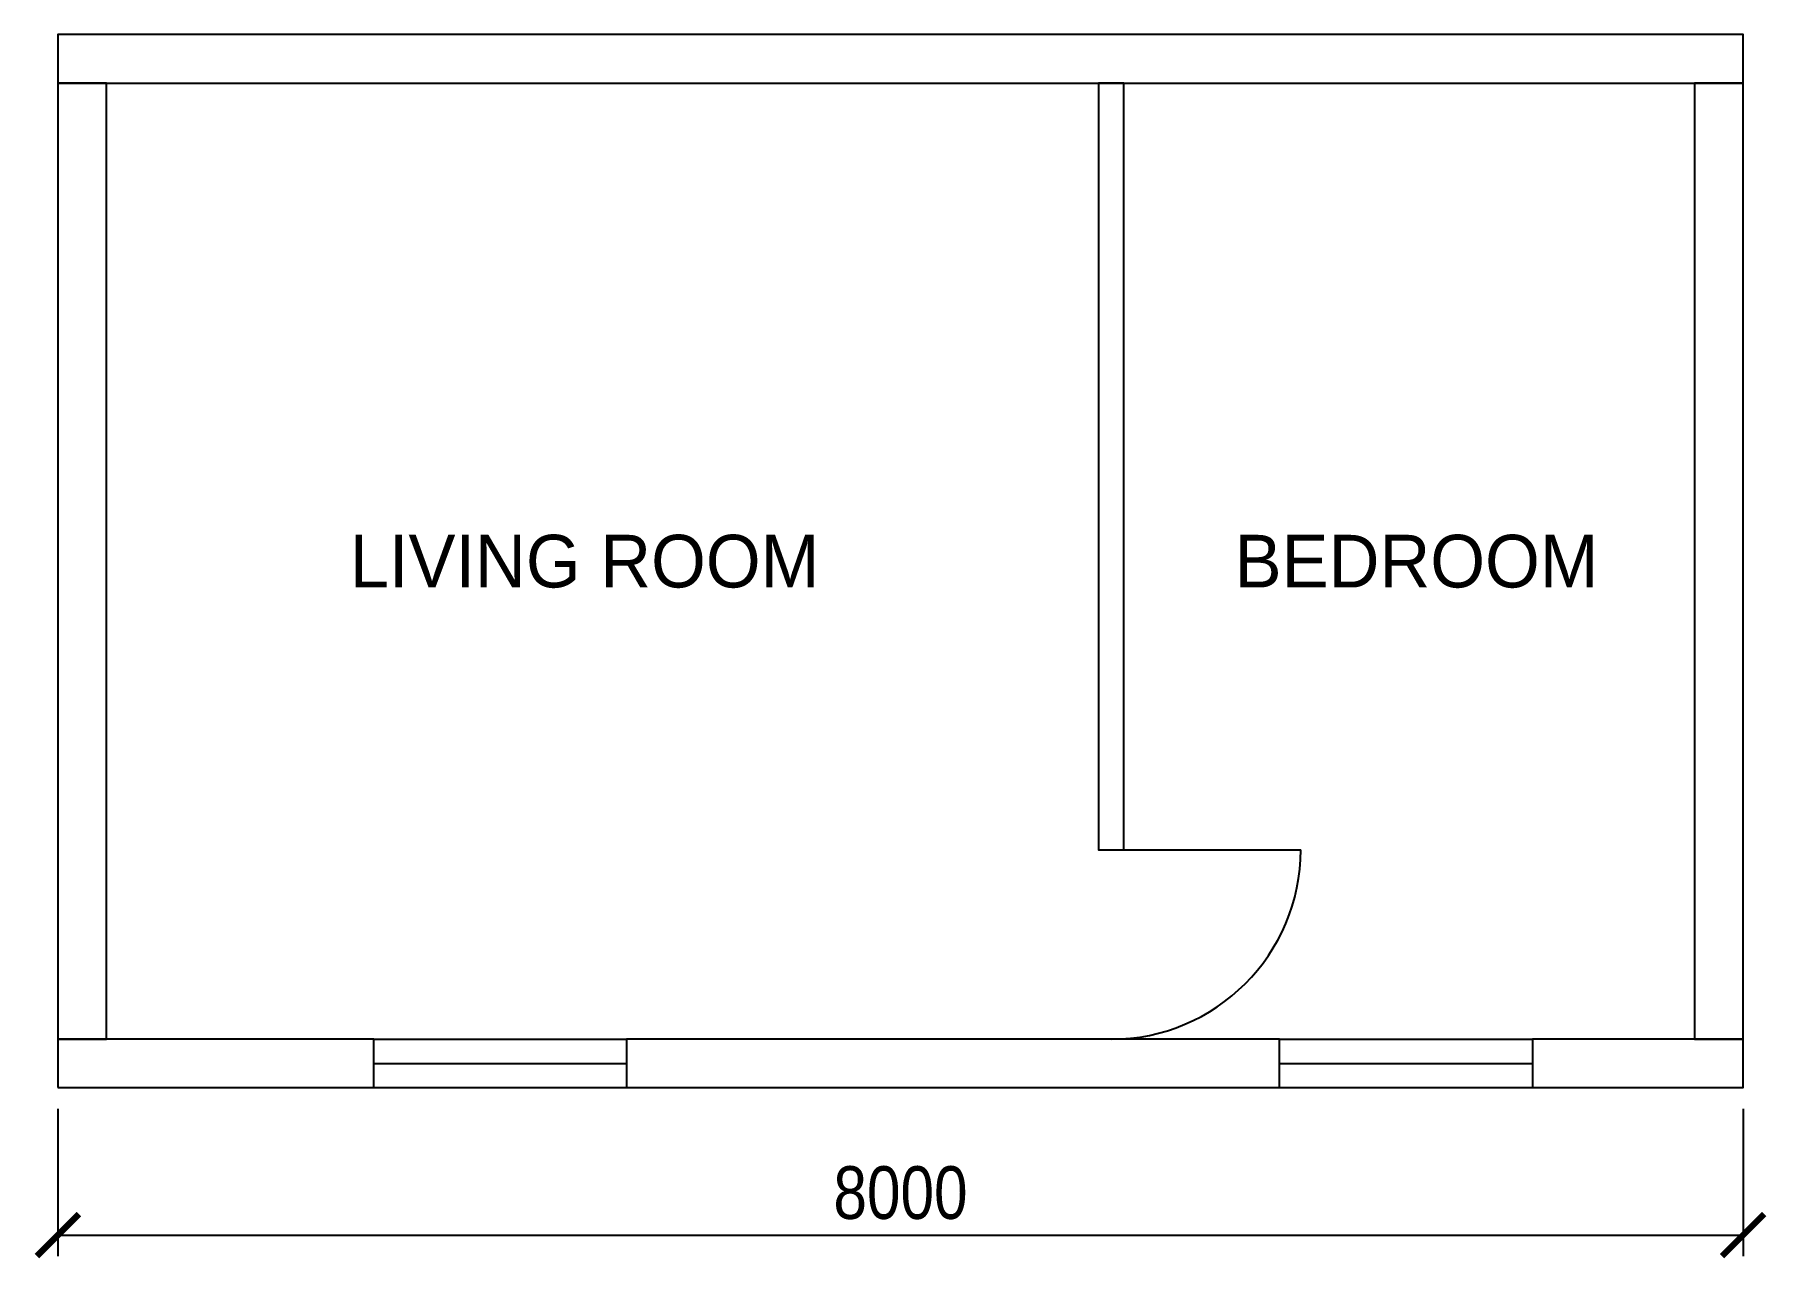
# Model space of a CAD drawing. Header units: millimetres. Extents: x -111 to 8111, y -811 to 5000.
import ezdxf
from ezdxf.enums import TextEntityAlignment as Align

# ---------------------------------------------------------------- set-up
doc = ezdxf.new("R2010")
doc.units = ezdxf.units.MM
for name, color, linetype in [('DIMS', 8, 'Continuous'), ('DOORS', 30, 'Continuous'), ('TEXT', 7, 'Continuous'), ('WALLS', 7, 'Continuous'), ('WINDOWS', 5, 'Continuous')]:
    doc.layers.add(name, color=color, linetype=linetype)
doc.styles.add('OpenSansCondensed-Light', font='OpenSansCondensed-Light.ttf')
doc.dimstyles.new('EZDXF', dxfattribs={"dimtxt": 0.25, "dimasz": 0.175, "dimexe": 0.375, "dimexo": 0.125, "dimgap": 0.1, "dimtad": 1, "dimlfac": 100, "dimzin": 12, "dimdsep": 46, "dimtxsty": 'OpenSansCondensed-Light', "dimblk": 'ARCHTICK', "dimcen": 2.5, "dimazin": 3, "dimtfac": 0.5, "dimtmove": 2, "dimatfit": 3})

# ---------------------------------------------------------------- blocks, each defined once
blk = doc.blocks.new('_ARCHTICK')
at = {"color": 0, "linetype": 'BYBLOCK', "const_width": 0.15}
blk.add_lwpolyline([(-0.5, -0.5), (0.5, 0.5)], dxfattribs=at)

msp = doc.modelspace()

# ---------------------------------------------------------------- linework, layer by layer
at = {"layer": 'DOORS'}
msp.add_line((5000, 1130), (5900, 1130), dxfattribs=at)
msp.add_arc((5000, 1130), 900, 270, 360, dxfattribs=at)
at = {"layer": 'WALLS'}
for points in [[(0, 4770), (8000, 4770), (8000, 5000), (0, 5000)], [(230, 230), (230, 4770), (0, 4770), (0, 230)], [(5060, 1130), (5060, 4770), (4940, 4770), (4940, 1130)], [(8000, 230), (8000, 4770), (7770, 4770), (7770, 230)], [(0, 0), (1500, 0), (1500, 230), (0, 230)], [(2700, 0), (5800, 0), (5800, 230), (2700, 230)], [(7000, 0), (8000, 0), (8000, 230), (7000, 230)]]:
    msp.add_lwpolyline(points, close=True, dxfattribs=at)
at = {"layer": 'WINDOWS'}
for p, q in [((1500, 230), (2700, 230)), ((5800, 230), (7000, 230)), ((1500, 115), (2700, 115)), ((5800, 115), (7000, 115)), ((1500, 0), (2700, 0)), ((5800, 0), (7000, 0))]:
    msp.add_line(p, q, dxfattribs=at)

# ---------------------------------------------------------------- texts
at = {"layer": 'TEXT'}
for s, p in [('LIVING ROOM', (2500, 2500)), ('BEDROOM', (6450, 2500))]:
    msp.add_text(s, height=250, dxfattribs=at).set_placement(p, align=Align.MIDDLE_CENTER)

# ---------------------------------------------------------------- dimensions: what is measured, and where the dimension line sits
at = {"layer": 'DIMS'}
msp.add_linear_dim(base=(0, -700), p1=(0, 0), p2=(8000, 0), dimstyle='EZDXF', override={"dimtxt": 250, "dimasz": 200, "dimexe": 100, "dimexo": 100, "dimgap": 75, "dimdec": 0, "dimlfac": 1}, dxfattribs=at).render()

doc.saveas('drawing.dxf')
